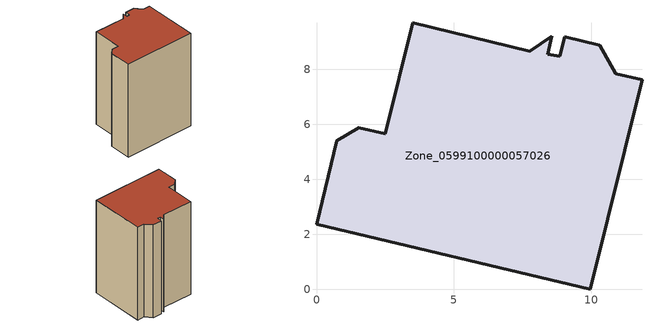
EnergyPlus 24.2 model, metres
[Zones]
Zone_0599100000057026
 floor ground (C_G): 8.41,8.55 8.85,8.48 9.03,9.18 10.3,8.88 10.89,7.83 11.84,7.62 9.96,0 0,2.36 0.74,5.4 1.54,5.87 2.5,5.65 3.5,9.69 7.76,8.65 8.56,9.2 z0
 wall outside (C_F): 9.96,0 11.84,7.62 10.89,7.83 10.3,8.88 9.03,9.18 8.85,8.48 8.41,8.55 8.56,9.2 7.76,8.65 3.5,9.69 2.5,5.65 1.54,5.87 0.74,5.4 0,2.36 9.96,0 z0:13.8
 roof outside (C_R): 8.85,8.48 8.41,8.55 8.56,9.2 7.76,8.65 3.5,9.69 2.5,5.65 1.54,5.87 0.74,5.4 0,2.36 9.96,0 11.84,7.62 10.89,7.83 10.3,8.88 9.03,9.18 z13.8
[BUILDING]
Pand.0599100000057026: North Axis=0; Terrain=City; Loads Convergence Tolerance Value=0.04; Temperature Convergence Tolerance Value=0.4; Solar Distribution=FullExterior; Maximum Number of Warmup Days=25; Minimum Number of Warmup Days=1
[Site:Location]
Rotterdam.The.Hague.AP_ZH_NLD Design_Conditions: Latitude=51.96; Longitude=4.45; Time Zone=1; Elevation=-4.5
[SITE:GROUNDTEMPERATURE:BUILDINGSURFACE]
18, 18, 18, 18, 18, 18, 18, 18, 18, 18, 18, 18
[MATERIAL] Thermal Absorptance=0.9; Solar Absorptance=0.7; Visible Absorptance=0.7
Name | Roughness | Thickness | Conductivity | Density | Specific Heat
G.TC.1946 | MediumSmooth | 0.15 | 1 | 540 | 1210
F.TC.1946 | Rough | 0.3 | 0.857143 | 1920 | 840
R.TC.1946 | MediumRough | 0.2 | 0.909091 | 1500 | 1000
[CONSTRUCTION]
C_G: G.TC.1946
C_F: F.TC.1946
C_R: R.TC.1946
[ZONE]
Zone_0599100000057026: Type=1; Multiplier=1; Ceiling Height=Autocalculate; Volume=Autocalculate; Floor Area=autocalculate; Part of Total Floor Area=Yes
[ZONEINFILTRATION:DESIGNFLOWRATE]
Infil_Zone_0599100000057026: Zone or ZoneList or Space or SpaceList=Zone_0599100000057026; Schedule=AlwaysOn; Design Flow Rate Calculation Method=Flow/Area; Flow Rate per Floor Area=0.003; Constant Term Coefficient=1; Temperature Term Coefficient=0; Velocity Term Coefficient=0; Velocity Squared Term Coefficient=0
[HVACTEMPLATE:ZONE:IDEALLOADSAIRSYSTEM]
Zone_0599100000057026: Maximum Heating Supply Air Temperature=50; Minimum Cooling Supply Air Temperature=13; Maximum Heating Supply Air Humidity Ratio=0.0156; Minimum Cooling Supply Air Humidity Ratio=0.0077; Heating Limit=NoLimit; Cooling Limit=NoLimit; Dehumidification Control Type=ConstantSensibleHeatRatio; Cooling Sensible Heat Ratio=0.7; Dehumidification Setpoint=60; Humidification Control Type=None; Humidification Setpoint=30; Outdoor Air Method=None; Outdoor Air Flow Rate per Person=0.00944; Outdoor Air Flow Rate per Zone Floor Area=0; Outdoor Air Flow Rate per Zone=0; Demand Controlled Ventilation Type=None; Outdoor Air Economizer Type=NoEconomizer; Heat Recovery Type=None; Sensible Heat Recovery Effectiveness=0.7; Latent Heat Recovery Effectiveness=0.65
[ZONECONTROL:THERMOSTAT]
ThermostatControl_Zone_0599100000057026: Zone or ZoneList=Zone_0599100000057026; Control Type Schedule=DualSetpointControlType; Control 1=Thermostat_Zone_0599100000057026; Temperature Difference Between Cutout And Setpoint=0
[THERMOSTATSETPOINT:DUALSETPOINT]
Thermostat_Zone_0599100000057026: Heating Setpoint Temperature Schedule=HeatingSetpoint_Zone_0599100000057026; Cooling Setpoint Temperature Schedule=CoolingSetpoint_Zone_0599100000057026
[SCHEDULE:COMPACT]
HeatingSetpoint_Zone_0599100000057026: Through: 12/31, For: AllDays, Until: 24:00, 21
CoolingSetpoint_Zone_0599100000057026: Through: 12/31, For: AllDays, Until: 24:00, 24
DualSetpointControlType: Through: 12/31, For: AllDays, Until: 24:00, 4
AlwaysOn: Through: 12/31, For: AllDays, Until: 24:00, 1
